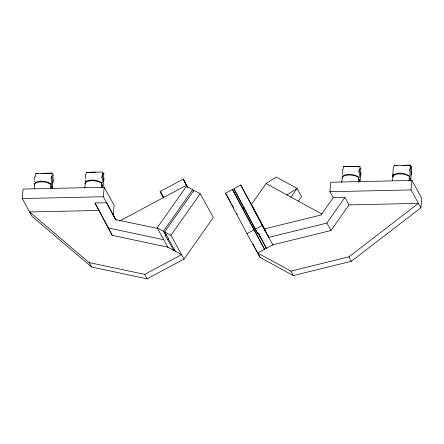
<?xml version="1.0" encoding="UTF-8"?>
<svg xmlns="http://www.w3.org/2000/svg" width="444" height="444" viewBox="0 0 444 444"><rect width="100%" height="100%" fill="white"/><g stroke="black" fill="none" stroke-linecap="round" stroke-linejoin="round"><path stroke-width="0.67" d="M53.136 175.069L53.147 174.742L52.398 187.623L51.865 188.173M102.464 173.648L103.841 173.621L103.663 174.747M360.844 168.248L360.855 167.921L360.106 180.802L359.573 181.346M410.173 166.827L411.549 166.794L411.372 167.926M34.571 179.465L34.765 176.579M85.265 178.344L85.947 173.809M342.28 172.644L342.474 169.758M393.14 173.787L392.829 177.028L393.168 168.631L393.656 166.988M50.683 188.289L51.005 184.382M51.893 188.234L52.053 186.28L50.683 186.314M101.321 187.818L101.698 183.261M102.531 187.762L102.747 185.159L101.376 185.187M358.33 182.123L358.708 177.561M359.54 182.068L359.757 179.459L358.386 179.487M409.024 180.997L409.401 176.435A8.586 3.569 5.5 0 0 407.215 175.164L405.278 174.542A8.897 3.702 5.5 0 0 394.921 174.775M410.289 180.292L410.45 178.333L409.079 178.366M175.336 251.26L164.663 231.923L193.95 190.321L200.194 193.728L213.32 217.505L184.032 259.107L147.136 278.821L91.658 267.044L32.073 216.422L22.2 198.535L23.11 189.055L104.223 187.257L114.097 205.145L113.187 214.624L116.078 220.091M34.737 181.735L34.86 180.442M35.231 176.551L35.798 173.487L52.27 173.154L51.376 184.599C48.868 181.585 44.467 181.507 40.87 181.102C38.717 181.535 33.611 181.674 34.427 184.97M85.492 179.964L85.12 183.849C84.305 180.547 89.41 180.408 91.564 179.981C95.16 180.386 99.561 180.464 102.07 183.472L102.969 172.033L86.402 172.389L95.382 172.2M102.564 187.046L103.091 186.497L103.841 173.621M113.187 214.624L103.313 196.736L104.223 187.257M333.194 197.674L329.903 191.714L330.813 182.234L411.927 180.436L421.8 198.324L420.89 207.803L351.315 261.288L293.334 275.58L260.073 257.426L246.947 233.644L225.541 193.162L232.467 189.466L264.546 249.278L232.467 189.466M342.446 174.914L342.568 173.615M342.94 169.73L343.506 166.661L359.979 166.334L359.085 177.772C356.576 174.764 352.175 174.686 348.579 174.281C346.425 174.714 341.319 174.853 342.135 178.149M410.273 180.225L410.8 179.676L411.549 166.794M420.89 207.803L411.016 189.915L411.927 180.436M34.133 188.661L34.56 184.748A8.586 3.569 5.5 0 1 35.32 183.433L36.519 182.717A8.897 3.702 5.5 0 1 46.881 182.49M84.754 188.189L85.254 183.622A8.586 3.569 5.5 0 1 86.014 182.306L87.213 181.596A8.897 3.702 5.5 0 1 97.575 181.368M341.763 182.49L342.263 177.927A8.586 3.569 5.5 0 1 343.023 176.607L344.222 175.896A8.897 3.702 5.5 0 1 354.584 175.669L356.532 176.307A8.586 3.569 5.5 0 1 358.697 177.539M392.529 180.714L392.957 176.801A8.586 3.569 5.5 0 1 393.717 175.485L394.916 174.775M52.941 182.967L53.385 179.232M103.641 181.84L104.085 178.105M360.65 176.14L361.094 172.411M411.349 175.019L411.788 171.284M86.114 173.487L86.425 172.4M393.822 166.661L394.444 165.507L410.672 165.207L409.779 176.651C405.472 172.672 397.363 171.75 392.685 175.585M50.81 179.104L51.715 176.201M101.51 177.983L102.409 175.08M358.519 172.283L359.424 169.38M409.218 171.156L410.117 168.254M298.446 201.115L301.604 196.625L297.064 188.406L276.246 177.039L266.095 183.555L251.454 204.357L265.828 231.54M167.999 247.452L157.165 227.833L186.452 186.23L192.702 189.638L193.928 191.858M166.655 234.56L165.867 235.686L163.414 231.241L192.702 189.638M184.032 259.107L170.907 235.331L200.194 193.728M174.459 249.223L173.665 250.349L167.876 239.86L168.67 238.733M290.898 197.164L297.064 188.406L286.902 194.91M344.921 197.452L333.216 197.713L321.006 215.051L264.274 228.926L268.748 237.396L326.895 223.06L344.921 197.452L349.034 204.895L418.437 203.358L349.028 256.798L290.881 271.134L257.62 252.98L272.86 244.838L331.008 230.503L349.034 204.895M119.586 221.029L186.424 185.32L183.25 179.104L160.162 191.442L163.342 197.652M258.408 233.189L266.394 248.29L260.606 237.801L258.636 233.156L257.714 233.649L255.261 229.204L233.855 188.722L240.781 185.026L265.728 231.158M243.14 208.797L244.522 208.058M112.204 235.353L99.029 210.439L29.62 211.977L89.044 262.565L144.683 274.375L181.579 254.667L167.838 247.169L112.204 235.353L94.916 202.997L106.627 202.736L115.545 219.608L157.637 228.455M246.947 233.644L253.874 229.948M255.261 229.204L262.188 225.508L273.016 245.121M35.725 173.521L37.795 173.476M41.93 173.388L52.27 173.154M343.434 166.7L359.979 166.334M394.133 165.579L396.886 165.518M402.403 165.39L410.672 165.207M50.894 186.214L52.253 186.186M101.593 185.093L102.947 185.059M358.602 179.393L359.962 179.359M409.301 178.266L410.656 178.238M22.2 198.535L103.313 196.736M329.903 191.714L411.016 189.915M108.092 227.911L163.731 239.721M97.58 181.368L99.523 182.007M46.881 182.49L48.829 183.133M266.095 183.555L321.9 214.014M157.165 227.833L163.414 231.241M164.663 231.923L170.907 235.331M165.867 235.686L165.035 235.231L167.876 239.86M348.862 256.843L351.315 261.288M326.895 223.06L331.008 230.503M290.881 271.134L293.334 275.58M264.274 228.926L265.851 231.79M267.432 234.654L268.065 235.797M233.855 188.722L257.714 233.649M225.541 193.162L231.119 203.269M231.774 204.456L233.744 208.025M236.696 213.375L237.351 214.563M187.795 187.324L183.25 179.104L187.629 187.396M187.346 186.985L186.424 185.32L187.368 187.107M163.731 197.896L160.162 191.442L163.608 197.952M113.048 214.879L115.89 220.035M144.683 274.375L147.136 278.821M94.916 202.997L98.712 209.868M89.205 262.598L91.658 267.044M267.421 234.56L268.065 235.77M240.781 185.026L262.188 225.508M258.047 232.967L260.606 237.801M253.047 244.133L260.073 257.426M102.747 185.159A8.586 3.569 5.5 0 1 102.386 186.064M99.512 181.984A8.586 3.569 5.5 0 1 101.687 183.239M52.053 186.28A8.586 3.569 5.5 0 1 51.693 187.185M48.812 183.111A8.586 3.569 5.5 0 1 50.993 184.36M359.757 179.459A8.586 3.569 5.5 0 1 359.396 180.364M410.45 178.333A8.586 3.569 5.5 0 1 410.09 179.237"/></g></svg>
